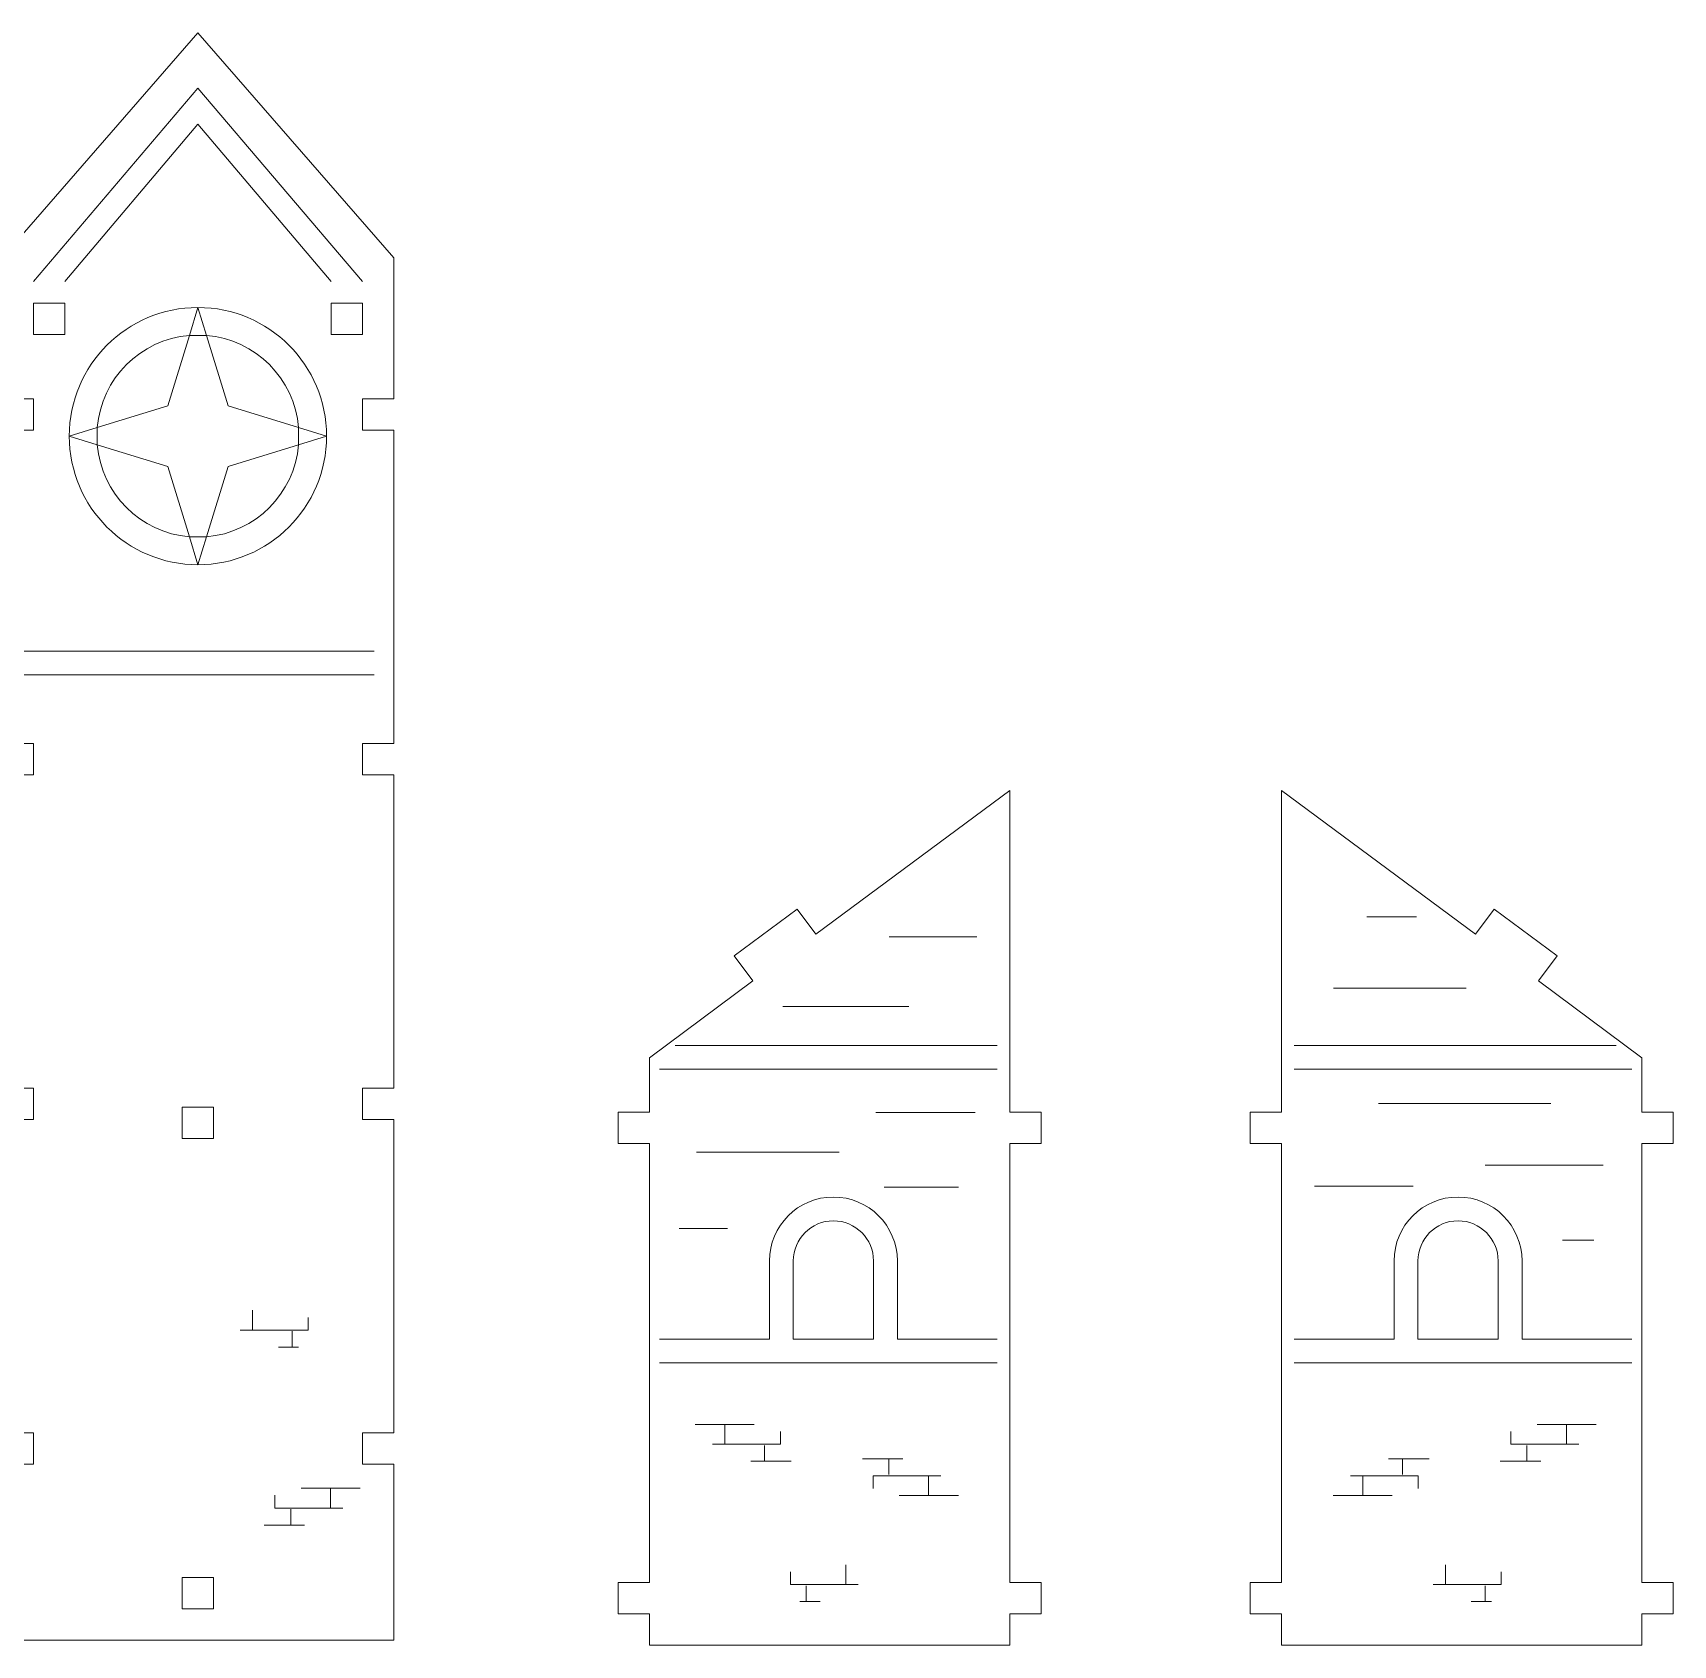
# Model space of a CAD drawing. Header units: millimetres. Extents: x -302 to 300, y -147 to 158.
# Drawn here: x -114.4 to 42.7, y 0.5 to 154.9 of the extents above; entities that cross this region are included whole.
import ezdxf

# ---------------------------------------------------------------- set-up
doc = ezdxf.new("R2010")
doc.units = ezdxf.units.MM
doc.header["$MEASUREMENT"] = 0
doc.layers.add('layer 1', color=7, linetype='Continuous')

msp = doc.modelspace()

# ---------------------------------------------------------------- linework, layer by layer
at = {"layer": 'layer 1', "color": 250, "lineweight": 9}
for points, knots in [([(-79.8287, 133.3329), (-79.8287, 133.3329), (-98.5787, 154.8836), (-98.5787, 154.8836), (-98.5787, 154.8836), (-117.3287, 133.3329), (-117.3287, 133.3329), (-117.3287, 129.0774), (-117.3286, 124.5542), (-117.3286, 119.8328), (-117.3286, 119.8328), (-114.3286, 119.8328), (-114.3286, 119.8328), (-114.3286, 119.8328), (-114.3286, 116.8328), (-114.3286, 116.8328), (-114.3286, 116.8328), (-117.3286, 116.8328), (-117.3286, 116.8328), (-117.3286, 107.3687), (-117.3286, 97.1913), (-117.3286, 86.8328), (-117.3286, 86.8328), (-114.3286, 86.8328), (-114.3286, 86.8328), (-114.3286, 86.8328), (-114.3286, 83.8328), (-114.3286, 83.8328), (-114.3286, 83.8328), (-117.3286, 83.8328), (-117.3286, 83.8328), (-117.3286, 73.794), (-117.3286, 63.6339), (-117.3286, 53.8328), (-117.3286, 53.8328), (-114.3286, 53.8328), (-114.3286, 53.8328), (-114.3286, 53.8328), (-114.3286, 50.8328), (-114.3286, 50.8328), (-114.3286, 50.8328), (-117.3286, 50.8328), (-117.3286, 50.8328), (-117.3286, 40.1237), (-117.3286, 29.9098), (-117.3286, 20.8328), (-117.3286, 20.8328), (-114.3286, 20.8328), (-114.3286, 20.8328), (-114.3286, 20.8328), (-114.3286, 17.8328), (-114.3286, 17.8328), (-114.3286, 17.8328), (-117.3286, 17.8328), (-117.3286, 17.8328), (-117.3286, 11.517), (-117.3286, 5.8216), (-117.3286, 0.9828), (-117.3286, 0.9828), (-79.8287, 0.9828), (-79.8287, 0.9828), (-79.8287, 5.8216), (-79.8287, 11.517), (-79.8287, 17.8328), (-79.8287, 17.8328), (-82.8287, 17.8328), (-82.8287, 17.8328), (-82.8287, 17.8328), (-82.8287, 20.8328), (-82.8287, 20.8328), (-82.8287, 20.8328), (-79.8287, 20.8328), (-79.8287, 20.8328), (-79.8287, 29.9098), (-79.8287, 40.1237), (-79.8287, 50.8328), (-79.8287, 50.8328), (-82.8287, 50.8328), (-82.8287, 50.8328), (-82.8287, 50.8328), (-82.8287, 53.8328), (-82.8287, 53.8328), (-82.8287, 53.8328), (-79.8287, 53.8328), (-79.8287, 53.8328), (-79.8287, 63.6339), (-79.8287, 73.794), (-79.8287, 83.8328), (-79.8287, 83.8328), (-82.8287, 83.8328), (-82.8287, 83.8328), (-82.8287, 83.8328), (-82.8287, 86.8328), (-82.8287, 86.8328), (-82.8287, 86.8328), (-79.8287, 86.8328), (-79.8287, 86.8328), (-79.8287, 97.1913), (-79.8287, 107.3687), (-79.8287, 116.8328), (-79.8287, 116.8328), (-82.8287, 116.8328), (-82.8287, 116.8328), (-82.8287, 116.8328), (-82.8287, 119.8328), (-82.8287, 119.8328), (-82.8287, 119.8328), (-79.8287, 119.8328), (-79.8287, 119.8328), (-79.8287, 124.5542), (-79.8287, 129.0774), (-79.8287, 133.3329)], [0, 0, 0, 0, 0.02702703, 0.02702703, 0.02702703, 0.05405405, 0.05405405, 0.05405405, 0.08108108, 0.08108108, 0.08108108, 0.10810811, 0.10810811, 0.10810811, 0.13513514, 0.13513514, 0.13513514, 0.16216216, 0.16216216, 0.16216216, 0.18918919, 0.18918919, 0.18918919, 0.21621622, 0.21621622, 0.21621622, 0.24324324, 0.24324324, 0.24324324, 0.27027027, 0.27027027, 0.27027027, 0.2972973, 0.2972973, 0.2972973, 0.32432432, 0.32432432, 0.32432432, 0.35135135, 0.35135135, 0.35135135, 0.37837838, 0.37837838, 0.37837838, 0.40540541, 0.40540541, 0.40540541, 0.43243243, 0.43243243, 0.43243243, 0.45945946, 0.45945946, 0.45945946, 0.48648649, 0.48648649, 0.48648649, 0.51351351, 0.51351351, 0.51351351, 0.54054054, 0.54054054, 0.54054054, 0.56756757, 0.56756757, 0.56756757, 0.59459459, 0.59459459, 0.59459459, 0.62162162, 0.62162162, 0.62162162, 0.64864865, 0.64864865, 0.64864865, 0.67567568, 0.67567568, 0.67567568, 0.7027027, 0.7027027, 0.7027027, 0.72972973, 0.72972973, 0.72972973, 0.75675676, 0.75675676, 0.75675676, 0.78378378, 0.78378378, 0.78378378, 0.81081081, 0.81081081, 0.81081081, 0.83783784, 0.83783784, 0.83783784, 0.86486486, 0.86486486, 0.86486486, 0.89189189, 0.89189189, 0.89189189, 0.91891892, 0.91891892, 0.91891892, 0.94594595, 0.94594595, 0.94594595, 0.97297297, 0.97297297, 0.97297297, 1, 1, 1, 1]), ([(-114.3286, 125.9829), (-114.3286, 125.9829), (-111.3286, 125.9829), (-111.3286, 125.9829), (-111.3286, 125.9829), (-111.3286, 128.9829), (-111.3286, 128.9829), (-111.3286, 128.9829), (-114.3286, 128.9829), (-114.3286, 128.9829), (-114.3286, 128.9829), (-114.3286, 125.9829), (-114.3286, 125.9829)], [0, 0, 0, 0, 0.25, 0.25, 0.25, 0.5, 0.5, 0.5, 0.75, 0.75, 0.75, 1, 1, 1, 1]), ([(-82.8287, 125.9829), (-82.8287, 125.9829), (-85.8287, 125.9829), (-85.8287, 125.9829), (-85.8287, 125.9829), (-85.8287, 128.9829), (-85.8287, 128.9829), (-85.8287, 128.9829), (-82.8287, 128.9829), (-82.8287, 128.9829), (-82.8287, 128.9829), (-82.8287, 125.9829), (-82.8287, 125.9829)], [0, 0, 0, 0, 0.25, 0.25, 0.25, 0.5, 0.5, 0.5, 0.75, 0.75, 0.75, 1, 1, 1, 1]), ([(-99.3995, 125.9103), (-99.3995, 125.9103), (-101.4723, 119.1628), (-101.4723, 119.1628), (-101.4723, 119.1628), (-108.2197, 117.0901), (-108.2197, 117.0901), (-107.8284, 121.7822), (-104.0911, 125.517), (-99.3995, 125.9103)], [0, 0, 0, 0, 0.33333333, 0.33333333, 0.33333333, 0.66666667, 0.66666667, 0.66666667, 1, 1, 1, 1]), ([(-97.7578, 125.9103), (-97.7578, 125.9103), (-95.685, 119.1628), (-95.685, 119.1628), (-95.685, 119.1628), (-88.9376, 117.0901), (-88.9376, 117.0901), (-89.3289, 121.7822), (-93.0662, 125.517), (-97.7578, 125.9103)], [0, 0, 0, 0, 0.33333333, 0.33333333, 0.33333333, 0.66666667, 0.66666667, 0.66666667, 1, 1, 1, 1]), ([(-99.3995, 106.6275), (-99.3995, 106.6275), (-101.4723, 113.375), (-101.4723, 113.375), (-101.4723, 113.375), (-108.2197, 115.4477), (-108.2197, 115.4477), (-107.8284, 110.7557), (-104.0911, 107.0208), (-99.3995, 106.6275)], [0, 0, 0, 0, 0.33333333, 0.33333333, 0.33333333, 0.66666667, 0.66666667, 0.66666667, 1, 1, 1, 1]), ([(-97.7578, 106.6275), (-97.7578, 106.6275), (-95.685, 113.375), (-95.685, 113.375), (-95.685, 113.375), (-88.9376, 115.4477), (-88.9376, 115.4477), (-89.3289, 110.7557), (-93.0662, 107.0208), (-97.7578, 106.6275)], [0, 0, 0, 0, 0.33333333, 0.33333333, 0.33333333, 0.66666667, 0.66666667, 0.66666667, 1, 1, 1, 1]), ([(-41.2048, 70.9822), (-41.2048, 70.9822), (-39.4175, 68.5727), (-39.4175, 68.5727), (-39.4175, 68.5727), (-20.8424, 82.3513), (-20.8424, 82.3513), (-20.8424, 82.3513), (-20.8424, 51.5347), (-20.8424, 51.5347), (-20.8424, 51.5347), (-17.8424, 51.5347), (-17.8424, 51.5347), (-17.8424, 51.5347), (-17.8424, 48.5347), (-17.8424, 48.5347), (-17.8424, 48.5347), (-20.8424, 48.5347), (-20.8424, 48.5347), (-20.8424, 48.5347), (-20.8424, 6.5099), (-20.8424, 6.5099), (-20.8424, 6.5099), (-17.8424, 6.5099), (-17.8424, 6.5099), (-17.8424, 6.5099), (-17.8424, 3.5099), (-17.8424, 3.5099), (-17.8424, 3.5099), (-20.8424, 3.5099), (-20.8424, 3.5099), (-20.8424, 3.5099), (-20.8424, 0.5099), (-20.8424, 0.5099), (-20.8424, 0.5099), (-55.3424, 0.5099), (-55.3424, 0.5099), (-55.3424, 0.5099), (-55.3424, 3.5099), (-55.3424, 3.5099), (-55.3424, 3.5099), (-58.3424, 3.5099), (-58.3424, 3.5099), (-58.3424, 3.5099), (-58.3424, 6.5099), (-58.3424, 6.5099), (-58.3424, 6.5099), (-55.3424, 6.5099), (-55.3424, 6.5099), (-55.3424, 6.5099), (-55.3424, 48.5347), (-55.3424, 48.5347), (-55.3424, 48.5347), (-58.3424, 48.5347), (-58.3424, 48.5347), (-58.3424, 48.5347), (-58.3424, 51.5347), (-58.3424, 51.5347), (-58.3424, 51.5347), (-55.3424, 51.5347), (-55.3424, 51.5347), (-55.3424, 51.5347), (-55.3424, 56.76), (-55.3424, 56.76), (-55.3424, 56.76), (-45.4412, 64.1045), (-45.4412, 64.1045), (-45.4412, 64.1045), (-47.2285, 66.514), (-47.2285, 66.514), (-47.2285, 66.514), (-41.2048, 70.9822), (-41.2048, 70.9822)], [0, 0, 0, 0, 0.04166667, 0.04166667, 0.04166667, 0.08333333, 0.08333333, 0.08333333, 0.125, 0.125, 0.125, 0.16666667, 0.16666667, 0.16666667, 0.20833333, 0.20833333, 0.20833333, 0.25, 0.25, 0.25, 0.29166667, 0.29166667, 0.29166667, 0.33333333, 0.33333333, 0.33333333, 0.375, 0.375, 0.375, 0.41666667, 0.41666667, 0.41666667, 0.45833333, 0.45833333, 0.45833333, 0.5, 0.5, 0.5, 0.54166667, 0.54166667, 0.54166667, 0.58333333, 0.58333333, 0.58333333, 0.625, 0.625, 0.625, 0.66666667, 0.66666667, 0.66666667, 0.70833333, 0.70833333, 0.70833333, 0.75, 0.75, 0.75, 0.79166667, 0.79166667, 0.79166667, 0.83333333, 0.83333333, 0.83333333, 0.875, 0.875, 0.875, 0.91666667, 0.91666667, 0.91666667, 0.95833333, 0.95833333, 0.95833333, 1, 1, 1, 1]), ([(25.52, 70.9822), (25.52, 70.9822), (23.7327, 68.5727), (23.7327, 68.5727), (23.7327, 68.5727), (5.1576, 82.3513), (5.1576, 82.3513), (5.1576, 82.3513), (5.1576, 51.5347), (5.1576, 51.5347), (5.1576, 51.5347), (2.1576, 51.5347), (2.1576, 51.5347), (2.1576, 51.5347), (2.1576, 48.5347), (2.1576, 48.5347), (2.1576, 48.5347), (5.1576, 48.5347), (5.1576, 48.5347), (5.1576, 48.5347), (5.1576, 6.5099), (5.1576, 6.5099), (5.1576, 6.5099), (2.1576, 6.5099), (2.1576, 6.5099), (2.1576, 6.5099), (2.1576, 3.5099), (2.1576, 3.5099), (2.1576, 3.5099), (5.1576, 3.5099), (5.1576, 3.5099), (5.1576, 3.5099), (5.1576, 0.5099), (5.1576, 0.5099), (5.1576, 0.5099), (39.6576, 0.5099), (39.6576, 0.5099), (39.6576, 0.5099), (39.6576, 3.5099), (39.6576, 3.5099), (39.6576, 3.5099), (42.6576, 3.5099), (42.6576, 3.5099), (42.6576, 3.5099), (42.6576, 6.5099), (42.6576, 6.5099), (42.6576, 6.5099), (39.6576, 6.5099), (39.6576, 6.5099), (39.6576, 6.5099), (39.6576, 48.5347), (39.6576, 48.5347), (39.6576, 48.5347), (42.6576, 48.5347), (42.6576, 48.5347), (42.6576, 48.5347), (42.6576, 51.5347), (42.6576, 51.5347), (42.6576, 51.5347), (39.6576, 51.5347), (39.6576, 51.5347), (39.6576, 51.5347), (39.6576, 56.76), (39.6576, 56.76), (39.6576, 56.76), (29.7564, 64.1045), (29.7564, 64.1045), (29.7564, 64.1045), (31.5437, 66.514), (31.5437, 66.514), (31.5437, 66.514), (25.52, 70.9822), (25.52, 70.9822)], [0, 0, 0, 0, 0.04166667, 0.04166667, 0.04166667, 0.08333333, 0.08333333, 0.08333333, 0.125, 0.125, 0.125, 0.16666667, 0.16666667, 0.16666667, 0.20833333, 0.20833333, 0.20833333, 0.25, 0.25, 0.25, 0.29166667, 0.29166667, 0.29166667, 0.33333333, 0.33333333, 0.33333333, 0.375, 0.375, 0.375, 0.41666667, 0.41666667, 0.41666667, 0.45833333, 0.45833333, 0.45833333, 0.5, 0.5, 0.5, 0.54166667, 0.54166667, 0.54166667, 0.58333333, 0.58333333, 0.58333333, 0.625, 0.625, 0.625, 0.66666667, 0.66666667, 0.66666667, 0.70833333, 0.70833333, 0.70833333, 0.75, 0.75, 0.75, 0.79166667, 0.79166667, 0.79166667, 0.83333333, 0.83333333, 0.83333333, 0.875, 0.875, 0.875, 0.91666667, 0.91666667, 0.91666667, 0.95833333, 0.95833333, 0.95833333, 1, 1, 1, 1]), ([(-97.0787, 49.0076), (-97.0787, 49.0076), (-100.0787, 49.0076), (-100.0787, 49.0076), (-100.0787, 49.0076), (-100.0787, 52.0076), (-100.0787, 52.0076), (-100.0787, 52.0076), (-97.0787, 52.0076), (-97.0787, 52.0076), (-97.0787, 52.0076), (-97.0787, 49.0076), (-97.0787, 49.0076)], [0, 0, 0, 0, 0.25, 0.25, 0.25, 0.5, 0.5, 0.5, 0.75, 0.75, 0.75, 1, 1, 1, 1]), ([(-41.5888, 37.2946), (-41.5888, 39.4097), (-39.8583, 41.1401), (-37.7433, 41.1401), (-35.6283, 41.1401), (-33.8978, 39.4096), (-33.8978, 37.2946), (-33.8978, 37.2946), (-33.8978, 29.8081), (-33.8978, 29.8081), (-33.8978, 29.8081), (-41.5888, 29.8081), (-41.5888, 29.8081), (-41.5888, 29.8081), (-41.5888, 37.2946), (-41.5888, 37.2946)], [0, 0, 0, 0, 0.2, 0.2, 0.2, 0.4, 0.4, 0.4, 0.6, 0.6, 0.6, 0.8, 0.8, 0.8, 1, 1, 1, 1]), ([(25.9041, 37.2946), (25.9041, 39.4097), (24.1736, 41.1401), (22.0586, 41.1401), (19.9436, 41.1401), (18.2131, 39.4096), (18.2131, 37.2946), (18.2131, 37.2946), (18.2131, 29.8081), (18.2131, 29.8081), (18.2131, 29.8081), (25.9041, 29.8081), (25.9041, 29.8081), (25.9041, 29.8081), (25.9041, 37.2946), (25.9041, 37.2946)], [0, 0, 0, 0, 0.2, 0.2, 0.2, 0.4, 0.4, 0.4, 0.6, 0.6, 0.6, 0.8, 0.8, 0.8, 1, 1, 1, 1]), ([(-97.0787, 3.9829), (-97.0787, 3.9829), (-100.0787, 3.9829), (-100.0787, 3.9829), (-100.0787, 3.9829), (-100.0787, 6.9829), (-100.0787, 6.9829), (-100.0787, 6.9829), (-97.0787, 6.9829), (-97.0787, 6.9829), (-97.0787, 6.9829), (-97.0787, 3.9829), (-97.0787, 3.9829)], [0, 0, 0, 0, 0.25, 0.25, 0.25, 0.5, 0.5, 0.5, 0.75, 0.75, 0.75, 1, 1, 1, 1])]:
    msp.add_open_spline(points, degree=3, knots=knots, dxfattribs=at)
at = {"layer": 'layer 1', "color": 20, "lineweight": 9}
for points, knots in [([(-82.8287, 131.0706), (-82.8287, 131.0706), (-98.5786, 149.5954), (-98.5786, 149.5954), (-98.5786, 149.5954), (-114.3285, 131.0706), (-114.3285, 131.0706)], [0, 0, 0, 0, 0.5, 0.5, 0.5, 1, 1, 1, 1]), ([(-85.8287, 131.0706), (-85.8287, 131.0706), (-98.5786, 146.1522), (-98.5786, 146.1522), (-98.5786, 146.1522), (-111.3285, 131.0706), (-111.3285, 131.0706)], [0, 0, 0, 0, 0.5, 0.5, 0.5, 1, 1, 1, 1]), ([(-110.8929, 116.2689), (-110.8929, 123.07), (-105.3796, 128.5833), (-98.5786, 128.5834), (-91.7776, 128.5833), (-86.2644, 123.07), (-86.2644, 116.2689), (-86.2644, 109.4678), (-91.7776, 103.9545), (-98.5786, 103.9544), (-105.3796, 103.9545), (-110.8929, 109.4678), (-110.8929, 116.2689)], [0, 0, 0, 0, 0.25, 0.25, 0.25, 0.5, 0.5, 0.5, 0.75, 0.75, 0.75, 1, 1, 1, 1]), ([(-99.3995, 125.9103), (-99.3995, 125.9103), (-97.7578, 125.9103), (-97.7578, 125.9103), (-97.7578, 125.9103), (-98.5786, 128.5824), (-98.5786, 128.5824), (-98.5786, 128.5824), (-99.3995, 125.9103), (-99.3995, 125.9103)], [0, 0, 0, 0, 0.33333333, 0.33333333, 0.33333333, 0.66666667, 0.66666667, 0.66666667, 1, 1, 1, 1]), ([(-108.2196, 117.0901), (-108.2196, 117.0901), (-110.8929, 116.2689), (-110.8929, 116.2689), (-110.8929, 116.2689), (-108.2196, 115.4477), (-108.2196, 115.4477), (-108.2196, 115.4477), (-108.2196, 117.0901), (-108.2196, 117.0901)], [0, 0, 0, 0, 0.33333333, 0.33333333, 0.33333333, 0.66666667, 0.66666667, 0.66666667, 1, 1, 1, 1]), ([(-88.9376, 117.0901), (-88.9376, 117.0901), (-86.2644, 116.2689), (-86.2644, 116.2689), (-86.2644, 116.2689), (-88.9376, 115.4477), (-88.9376, 115.4477), (-88.9376, 115.4477), (-88.9376, 117.0901), (-88.9376, 117.0901)], [0, 0, 0, 0, 0.33333333, 0.33333333, 0.33333333, 0.66666667, 0.66666667, 0.66666667, 1, 1, 1, 1]), ([(-99.3995, 106.6275), (-99.3995, 106.6275), (-97.7578, 106.6275), (-97.7578, 106.6275), (-97.7578, 106.6275), (-98.5786, 103.9554), (-98.5786, 103.9554), (-98.5786, 103.9554), (-99.3995, 106.6275), (-99.3995, 106.6275)], [0, 0, 0, 0, 0.33333333, 0.33333333, 0.33333333, 0.66666667, 0.66666667, 0.66666667, 1, 1, 1, 1]), ([(-22.0614, 29.8082), (-22.0614, 29.8082), (-31.6178, 29.8082), (-31.6178, 29.8082), (-31.6178, 29.8082), (-31.6178, 37.2947), (-31.6178, 37.2947), (-31.6178, 40.6681), (-34.3699, 43.4201), (-37.7433, 43.4201), (-41.1167, 43.4201), (-43.8688, 40.668), (-43.8688, 37.2947), (-43.8688, 37.2947), (-43.8688, 29.8082), (-43.8688, 29.8082), (-43.8688, 29.8082), (-54.3777, 29.8082), (-54.3777, 29.8082)], [0, 0, 0, 0, 0.16666667, 0.16666667, 0.16666667, 0.33333333, 0.33333333, 0.33333333, 0.5, 0.5, 0.5, 0.66666667, 0.66666667, 0.66666667, 0.83333333, 0.83333333, 0.83333333, 1, 1, 1, 1]), ([(6.3767, 29.8082), (6.3767, 29.8082), (15.9331, 29.8082), (15.9331, 29.8082), (15.9331, 29.8082), (15.9331, 37.2947), (15.9331, 37.2947), (15.9331, 40.6681), (18.6851, 43.4201), (22.0586, 43.4201), (25.432, 43.4201), (28.184, 40.668), (28.184, 37.2947), (28.184, 37.2947), (28.184, 29.8082), (28.184, 29.8082), (28.184, 29.8082), (38.693, 29.8082), (38.693, 29.8082)], [0, 0, 0, 0, 0.16666667, 0.16666667, 0.16666667, 0.33333333, 0.33333333, 0.33333333, 0.5, 0.5, 0.5, 0.66666667, 0.66666667, 0.66666667, 0.83333333, 0.83333333, 0.83333333, 1, 1, 1, 1]), ([(-94.5238, 30.6741), (-94.5238, 30.6741), (-88.0291, 30.6741), (-88.0291, 30.6741), (-88.0291, 30.6741), (-88.0291, 31.8892), (-88.0291, 31.8892)], [0, 0, 0, 0, 0.5, 0.5, 0.5, 1, 1, 1, 1]), ([(-49.3061, 19.7517), (-49.3061, 19.7517), (-42.8114, 19.7517), (-42.8114, 19.7517), (-42.8114, 19.7517), (-42.8114, 20.9668), (-42.8114, 20.9668)], [0, 0, 0, 0, 0.5, 0.5, 0.5, 1, 1, 1, 1]), ([(33.6214, 19.7517), (33.6214, 19.7517), (27.1267, 19.7517), (27.1267, 19.7517), (27.1267, 19.7517), (27.1267, 20.9668), (27.1267, 20.9668)], [0, 0, 0, 0, 0.5, 0.5, 0.5, 1, 1, 1, 1]), ([(-27.4459, 16.7297), (-27.4459, 16.7297), (-33.9406, 16.7297), (-33.9406, 16.7297), (-33.9406, 16.7297), (-33.9406, 15.5146), (-33.9406, 15.5146)], [0, 0, 0, 0, 0.5, 0.5, 0.5, 1, 1, 1, 1]), ([(11.7612, 16.7297), (11.7612, 16.7297), (18.2559, 16.7297), (18.2559, 16.7297), (18.2559, 16.7297), (18.2559, 15.5146), (18.2559, 15.5146)], [0, 0, 0, 0, 0.5, 0.5, 0.5, 1, 1, 1, 1]), ([(-84.7137, 13.6432), (-84.7137, 13.6432), (-91.2084, 13.6432), (-91.2084, 13.6432), (-91.2084, 13.6432), (-91.2084, 14.8583), (-91.2084, 14.8583)], [0, 0, 0, 0, 0.5, 0.5, 0.5, 1, 1, 1, 1]), ([(-35.3676, 6.3169), (-35.3676, 6.3169), (-41.8623, 6.3169), (-41.8623, 6.3169), (-41.8623, 6.3169), (-41.8623, 7.532), (-41.8623, 7.532)], [0, 0, 0, 0, 0.5, 0.5, 0.5, 1, 1, 1, 1]), ([(19.6829, 6.3169), (19.6829, 6.3169), (26.1776, 6.3169), (26.1776, 6.3169), (26.1776, 6.3169), (26.1776, 7.532), (26.1776, 7.532)], [0, 0, 0, 0, 0.5, 0.5, 0.5, 1, 1, 1, 1])]:
    msp.add_open_spline(points, degree=3, knots=knots, dxfattribs=at)
for points in [[(-81.7037, 95.6727), (-81.7037, 95.6727), (-115.4536, 95.6727), (-115.4536, 95.6727)], [(-81.7037, 93.4227), (-81.7037, 93.4227), (-115.4536, 93.4227), (-115.4536, 93.4227)], [(13.3188, 70.2448), (13.3188, 70.2448), (18.0814, 70.2448), (18.0814, 70.2448)], [(-32.4174, 68.3398), (-32.4174, 68.3398), (-24.0036, 68.3398), (-24.0036, 68.3398)], [(10.1438, 63.4186), (10.1438, 63.4186), (22.8439, 63.4186), (22.8439, 63.4186)], [(-42.5774, 61.6723), (-42.5774, 61.6723), (-30.5124, 61.6723), (-30.5124, 61.6723)], [(-22.0614, 57.9173), (-22.0614, 57.9173), (-52.8956, 57.9173), (-52.8956, 57.9173)], [(6.3767, 57.9173), (6.3767, 57.9173), (37.2109, 57.9173), (37.2109, 57.9173)], [(-22.0614, 55.6673), (-22.0614, 55.6673), (-54.3777, 55.6673), (-54.3777, 55.6673)], [(6.3767, 55.6673), (6.3767, 55.6673), (38.693, 55.6673), (38.693, 55.6673)], [(14.4302, 52.3855), (14.4302, 52.3855), (30.9403, 52.3855), (30.9403, 52.3855)], [(-33.6874, 51.5124), (-33.6874, 51.5124), (-24.1624, 51.5124), (-24.1624, 51.5124)], [(-50.8324, 47.7024), (-50.8324, 47.7024), (-37.1798, 47.7024), (-37.1798, 47.7024)], [(24.6692, 46.4741), (24.6692, 46.4741), (35.9409, 46.4741), (35.9409, 46.4741)], [(-32.8936, 44.3687), (-32.8936, 44.3687), (-25.7498, 44.3687), (-25.7498, 44.3687)], [(8.3183, 44.448), (8.3183, 44.448), (17.764, 44.448), (17.764, 44.448)], [(-52.4911, 40.3999), (-52.4911, 40.3999), (-47.8874, 40.3999), (-47.8874, 40.3999)], [(32.0513, 39.2887), (32.0513, 39.2887), (35.0676, 39.2887), (35.0676, 39.2887)], [(-93.3463, 30.6741), (-93.3463, 30.6741), (-93.3463, 32.5728), (-93.3463, 32.5728)], [(-89.5484, 29.0409), (-89.5484, 29.0409), (-89.5484, 30.5599), (-89.5484, 30.5599)], [(-90.8777, 29.0409), (-90.8777, 29.0409), (-88.9407, 29.0409), (-88.9407, 29.0409)], [(-22.0614, 27.5582), (-22.0614, 27.5582), (-54.3777, 27.5582), (-54.3777, 27.5582)], [(6.3767, 27.5582), (6.3767, 27.5582), (38.693, 27.5582), (38.693, 27.5582)], [(-50.9774, 21.6505), (-50.9774, 21.6505), (-45.3183, 21.6505), (-45.3183, 21.6505)], [(-48.1289, 19.7517), (-48.1289, 19.7517), (-48.1289, 21.6505), (-48.1289, 21.6505)], [(35.2926, 21.6505), (35.2926, 21.6505), (29.6336, 21.6505), (29.6336, 21.6505)], [(32.4442, 19.7517), (32.4442, 19.7517), (32.4442, 21.6505), (32.4442, 21.6505)], [(-44.331, 18.1186), (-44.331, 18.1186), (-44.331, 19.6376), (-44.331, 19.6376)], [(28.6463, 18.1186), (28.6463, 18.1186), (28.6463, 19.6376), (28.6463, 19.6376)], [(-45.6601, 18.1186), (-45.6601, 18.1186), (-41.7862, 18.1186), (-41.7862, 18.1186)], [(-31.092, 18.3629), (-31.092, 18.3629), (-34.9658, 18.3629), (-34.9658, 18.3629)], [(-32.4212, 18.3629), (-32.4212, 18.3629), (-32.4212, 16.8437), (-32.4212, 16.8437)], [(15.4072, 18.3629), (15.4072, 18.3629), (19.2811, 18.3629), (19.2811, 18.3629)], [(16.7365, 18.3629), (16.7365, 18.3629), (16.7365, 16.8437), (16.7365, 16.8437)], [(29.9753, 18.1186), (29.9753, 18.1186), (26.1015, 18.1186), (26.1015, 18.1186)], [(-28.6233, 16.7297), (-28.6233, 16.7297), (-28.6233, 14.8308), (-28.6233, 14.8308)], [(12.9386, 16.7297), (12.9386, 16.7297), (12.9386, 14.8308), (12.9386, 14.8308)], [(-83.0425, 15.542), (-83.0425, 15.542), (-88.7015, 15.542), (-88.7015, 15.542)], [(-85.891, 13.6432), (-85.891, 13.6432), (-85.891, 15.542), (-85.891, 15.542)], [(-25.7749, 14.8308), (-25.7749, 14.8308), (-31.4339, 14.8308), (-31.4339, 14.8308)], [(10.0902, 14.8308), (10.0902, 14.8308), (15.7492, 14.8308), (15.7492, 14.8308)], [(-89.6889, 12.0101), (-89.6889, 12.0101), (-89.6889, 13.529), (-89.6889, 13.529)], [(-88.3598, 12.0101), (-88.3598, 12.0101), (-92.2336, 12.0101), (-92.2336, 12.0101)], [(-36.545, 6.3169), (-36.545, 6.3169), (-36.545, 8.2157), (-36.545, 8.2157)], [(20.8603, 6.3169), (20.8603, 6.3169), (20.8603, 8.2157), (20.8603, 8.2157)], [(-40.3429, 4.6838), (-40.3429, 4.6838), (-40.3429, 6.2027), (-40.3429, 6.2027)], [(24.6582, 4.6838), (24.6582, 4.6838), (24.6582, 6.2027), (24.6582, 6.2027)], [(-39.0137, 4.6838), (-39.0137, 4.6838), (-40.9507, 4.6838), (-40.9507, 4.6838)], [(23.3289, 4.6838), (23.3289, 4.6838), (25.2659, 4.6838), (25.2659, 4.6838)]]:
    msp.add_open_spline(points, degree=3, dxfattribs=at)

doc.saveas('drawing.dxf')
